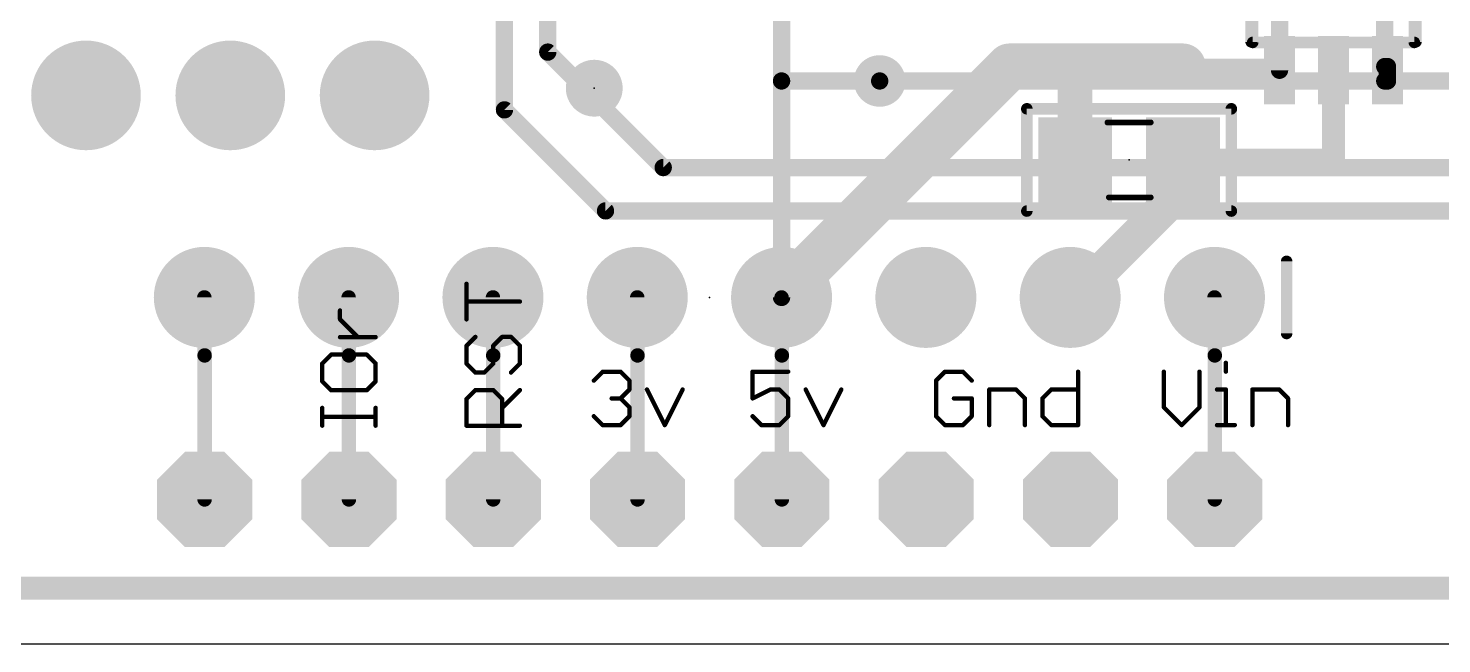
# Model space of a CAD drawing. Extents: x -16 to 117, y 0 to 53.
# Drawn here: x 8.64 to 33.51, y 0 to 10.83 of the extents above; entities that cross this region are included whole.
import ezdxf

# ---------------------------------------------------------------- set-up
doc = ezdxf.new("R2010")
doc.units = 0
for name, color, linetype in [('1', 12, 'CONTINUOUS'), ('16', 132, 'CONTINUOUS'), ('17', 110, 'CONTINUOUS'), ('18', 110, 'CONTINUOUS'), ('20', 53, 'CONTINUOUS'), ('21', 53, 'CONTINUOUS'), ('23', 53, 'CONTINUOUS'), ('51', 253, 'CONTINUOUS')]:
    doc.layers.add(name, color=color, linetype=linetype)

# ---------------------------------------------------------------- blocks, each defined once
blk = doc.blocks.new('RECT')
blk.add_solid([(-0.5, -0.5), (0.5, -0.5), (-0.5, 0.5), (0.5, 0.5)])
blk = doc.blocks.new('PIE')
at = {"const_width": 0.5}
blk.add_lwpolyline([(0, -0.25, 1), (0, 0.25, 1), (0, -0.25)], format="xyb", dxfattribs=at)
blk = doc.blocks.new('ROUNDP')
at = {"const_width": 0.5}
blk.add_lwpolyline([(0, -0.25, 1), (0, 0.25, 1), (0, -0.25)], format="xyb", dxfattribs=at)
blk = doc.blocks.new('OCTAGONP')
at = {"const_width": 0.5}
blk.add_lwpolyline([(-0.25, -0.1036), (-0.25, 0.1036), (-0.1036, 0.25), (0.1036, 0.25), (0.25, 0.1036), (0.25, -0.1036), (0.1036, -0.25), (-0.1036, -0.25), (-0.25, -0.1036), (-0.25, 0.1036)], dxfattribs=at)
blk = doc.blocks.new('ROUNDV')
at = {"const_width": 0.5}
blk.add_lwpolyline([(0, -0.25, 1), (0, 0.25, 1), (0, -0.25)], format="xyb", dxfattribs=at)

msp = doc.modelspace()

# ---------------------------------------------------------------- linework, layer by layer
at = {"layer": '1'}
for points, const_width in [([(21.8948, 9.906), (21.8948, 11.3792)], 0.3048), ([(30.66, 10.0949), (30.66, 11.176)], 0.3048), ([(32.512, 11.176), (32.512, 10.16)], 0.3048), ([(21.844, 6.096), (25.908, 10.16)], 0.8128), ([(25.908, 10.16), (26.924, 10.16)], 0.8128), ([(26.924, 10.16), (28.956, 10.16)], 0.8128), ([(26.924, 10.16), (27.062, 10.022)], 0.6096), ([(27.062, 10.022), (27.062, 8.516)], 0.6096), ([(28.956, 10.16), (29.0211, 10.0949)], 0.4064), ([(29.0211, 10.0949), (30.66, 10.0949)], 0.4064), ([(31.61, 8.509), (31.61, 10.0949)], 0.4064), ([(32.512, 10.16), (32.56, 10.16)], 0.3048), ([(32.56, 10.16), (32.56, 10.0949)], 0.3048), ([(32.56, 10.0949), (32.56, 9.954)], 0.3048), ([(32.56, 10.0949), (32.56, 9.906)], 0.3048), ([(21.8948, 6.096), (21.8948, 9.906)], 0.3048), ([(21.8948, 9.906), (23.622, 9.906)], 0.3048), ([(32.56, 9.954), (32.512, 9.906)], 0.3048), ([(28.962, 8.007), (28.962, 8.516)], 0.6096), ([(28.962, 8.516), (28.962, 8.509)], 0.4064), ([(28.962, 8.509), (31.61, 8.509)], 0.4064), ([(27.051, 6.096), (28.962, 8.007)], 0.6096), ([(26.9748, 6.2992), (26.924, 6.35)], 0.8128), ([(21.8948, 6.096), (21.844, 6.096)], 0.8128), ([(26.9748, 6.096), (26.9748, 6.2992)], 0.8128), ([(11.74, 5.0748), (11.7348, 6.096)], 0.254), ([(14.28, 5.0748), (14.2748, 6.096)], 0.254), ([(16.82, 5.0748), (16.8148, 6.096)], 0.254), ([(19.36, 5.0748), (19.3548, 6.096)], 0.254), ([(21.9, 5.0748), (21.8948, 6.096)], 0.254), ([(26.9748, 6.096), (27.051, 6.096)], 0.6096), ([(29.52, 5.0748), (29.5148, 6.096)], 0.254), ([(11.74, 2.54), (11.74, 5.0748)], 0.254), ([(14.28, 2.54), (14.28, 5.0748)], 0.254), ([(16.82, 2.54), (16.82, 5.0748)], 0.254), ([(19.36, 2.54), (19.36, 5.0748)], 0.254), ([(21.9, 2.54), (21.9, 5.0748)], 0.254), ([(29.52, 2.54), (29.52, 5.0748)], 0.254)]:
    msp.add_lwpolyline(points, dxfattribs=dict(at, const_width=const_width))
for points, const_width in [([(25.908, 10.3632, 1), (25.908, 9.9568)], 0.4064), ([(26.0517, 10.0163, 1), (25.7643, 10.3037)], 0.4064), ([(26.924, 10.3632, 1), (26.924, 9.9568)], 0.4064), ([(27.0318, 10.2678, 1), (26.8162, 10.0522)], 0.3048), ([(26.924, 9.9568, 1), (26.924, 10.3632)], 0.4064), ([(28.956, 9.9568, 1), (28.956, 10.3632)], 0.4064), ([(27.2144, 10.022, 1), (26.9096, 10.022)], 0.3048), ([(26.9542, 9.9142, 1), (27.1698, 10.1298)], 0.3048), ([(29.0278, 10.2318, 1), (28.8842, 10.0882)], 0.2032), ([(29.0211, 10.1965, 1), (29.0211, 9.9933)], 0.2032), ([(28.9493, 10.0231, 1), (29.0929, 10.1667)], 0.2032), ([(30.66, 9.9933, 1), (30.66, 10.1965)], 0.2032), ([(31.7116, 10.0949, 1), (31.5084, 10.0949)], 0.2032), ([(32.512, 10.2362, 1), (32.512, 10.0838)], 0.1524), ([(32.4358, 10.16, 1), (32.5882, 10.16)], 0.1524), ([(32.6362, 10.16, 1), (32.4838, 10.16)], 0.1524), ([(32.6362, 10.0949, 1), (32.4838, 10.0949)], 0.1524), ([(32.6362, 10.0949, 1), (32.4838, 10.0949)], 0.1524), ([(32.56, 10.0838, 1), (32.56, 10.2362)], 0.1524), ([(21.971, 9.906, 1), (21.8186, 9.906)], 0.1524), ([(21.8948, 9.9822, 1), (21.8948, 9.8298)], 0.1524), ([(21.8186, 9.906, 1), (21.971, 9.906)], 0.1524), ([(23.622, 9.8298, 1), (23.622, 9.9822)], 0.1524), ([(30.5838, 10.0949, 1), (30.7362, 10.0949)], 0.1524), ([(32.4581, 9.9599, 1), (32.5659, 9.8521)], 0.1524), ([(32.4838, 10.0949, 1), (32.6362, 10.0949)], 0.1524), ([(32.4838, 9.954, 1), (32.6362, 9.954)], 0.1524), ([(32.4838, 9.906, 1), (32.6362, 9.906)], 0.1524), ([(32.6139, 9.9001, 1), (32.5061, 10.0079)], 0.1524), ([(29.1144, 8.516, 1), (28.8096, 8.516)], 0.3048), ([(29.0636, 8.516, 1), (28.8604, 8.516)], 0.2032), ([(28.962, 8.6106, 1), (28.962, 8.4074)], 0.2032), ([(31.61, 8.4074, 1), (31.61, 8.6106)], 0.2032), ([(26.9096, 8.516, 1), (27.2144, 8.516)], 0.3048), ([(28.8604, 8.509, 1), (29.0636, 8.509)], 0.2032), ([(31.5084, 8.509, 1), (31.7116, 8.509)], 0.2032), ([(29.0698, 7.8992, 1), (28.8542, 8.1148)], 0.3048), ([(28.8096, 8.007, 1), (29.1144, 8.007)], 0.3048), ([(27.0677, 6.4937, 1), (26.7803, 6.2063)], 0.4064), ([(21.844, 6.2992, 1), (21.844, 5.8928)], 0.4064), ([(21.8948, 5.8928, 1), (21.8948, 6.2992)], 0.4064), ([(27.178, 6.2992, 1), (26.7716, 6.2992)], 0.4064), ([(26.8311, 6.1555, 1), (27.1185, 6.4429)], 0.4064), ([(11.7983, 6.0963, 1), (11.6713, 6.0957)], 0.127), ([(14.3383, 6.0963, 1), (14.2113, 6.0957)], 0.127), ([(16.8783, 6.0963, 1), (16.7513, 6.0957)], 0.127), ([(19.4183, 6.0963, 1), (19.2913, 6.0957)], 0.127), ([(21.7003, 6.2397, 1), (21.9877, 5.9523)], 0.4064), ([(21.9583, 6.0963, 1), (21.8313, 6.0957)], 0.127), ([(26.7716, 6.096, 1), (27.178, 6.096)], 0.4064), ([(26.9748, 6.2484, 1), (26.9748, 5.9436)], 0.3048), ([(26.9432, 6.2038, 1), (27.1588, 5.9882)], 0.3048), ([(27.051, 5.9436, 1), (27.051, 6.2484)], 0.3048), ([(29.5783, 6.0963, 1), (29.4513, 6.0957)], 0.127), ([(21.8186, 6.096, 1), (21.971, 6.096)], 0.1524), ([(11.8035, 5.0748, 1), (11.6765, 5.0748)], 0.127), ([(11.6765, 5.0745, 1), (11.8035, 5.0751)], 0.127), ([(14.3435, 5.0748, 1), (14.2165, 5.0748)], 0.127), ([(14.2165, 5.0745, 1), (14.3435, 5.0751)], 0.127), ([(16.8835, 5.0748, 1), (16.7565, 5.0748)], 0.127), ([(16.7565, 5.0745, 1), (16.8835, 5.0751)], 0.127), ([(19.4235, 5.0748, 1), (19.2965, 5.0748)], 0.127), ([(19.2965, 5.0745, 1), (19.4235, 5.0751)], 0.127), ([(21.9635, 5.0748, 1), (21.8365, 5.0748)], 0.127), ([(21.8365, 5.0745, 1), (21.9635, 5.0751)], 0.127), ([(29.5835, 5.0748, 1), (29.4565, 5.0748)], 0.127), ([(29.4565, 5.0745, 1), (29.5835, 5.0751)], 0.127), ([(11.6765, 2.54, 1), (11.8035, 2.54)], 0.127), ([(14.2165, 2.54, 1), (14.3435, 2.54)], 0.127), ([(16.7565, 2.54, 1), (16.8835, 2.54)], 0.127), ([(19.2965, 2.54, 1), (19.4235, 2.54)], 0.127), ([(21.8365, 2.54, 1), (21.9635, 2.54)], 0.127), ([(29.4565, 2.54, 1), (29.5835, 2.54)], 0.127)]:
    msp.add_lwpolyline(points, format="xyb", dxfattribs=dict(at, const_width=const_width))
at = {"layer": '16'}
for points, const_width in [([(17.018, 9.398), (17.018, 42.418)], 0.3048), ([(17.78, 10.414), (17.78, 41.91)], 0.3048), ([(19.812, 8.382), (17.78, 10.414)], 0.3048), ([(23.622, 9.906), (35.052, 9.906)], 0.3048), ([(17.018, 9.398), (18.796, 7.62)], 0.3048), ([(19.812, 8.382), (34.544, 8.382)], 0.3048), ([(18.796, 7.62), (38.4302, 7.62)], 0.3048), ([(0.366, 0.978), (52.436, 0.978)], 0.4064)]:
    msp.add_lwpolyline(points, dxfattribs=dict(at, const_width=const_width))
at = {"layer": '16', "const_width": 0.1524}
for points in [[(17.8339, 10.4679, 1), (17.7261, 10.3601)], [(17.7038, 10.414, 1), (17.8562, 10.414)], [(23.622, 9.9822, 1), (23.622, 9.8298)], [(17.0719, 9.4519, 1), (16.9641, 9.3441)], [(16.9418, 9.398, 1), (17.0942, 9.398)], [(19.812, 8.4582, 1), (19.812, 8.3058)], [(19.7581, 8.3281, 1), (19.8659, 8.4359)], [(18.796, 7.6962, 1), (18.796, 7.5438)], [(18.7421, 7.5661, 1), (18.8499, 7.6739)]]:
    msp.add_lwpolyline(points, format="xyb", dxfattribs=at)
at = {"layer": '20'}
msp.add_line((3, 0), (114.46, 0), dxfattribs=at)
at = {"layer": '21'}
for points, const_width in [([(30.16, 12.195), (30.16, 10.595)], 0.2032), ([(33.06, 12.195), (33.06, 10.595)], 0.2032), ([(26.212, 7.616), (26.212, 9.416)], 0.2032), ([(26.212, 9.416), (29.812, 9.416)], 0.2032), ([(29.812, 9.416), (29.812, 7.616)], 0.2032), ([(29.812, 7.616), (26.212, 7.616)], 0.2032), ([(16.3493, 5.709), (16.3493, 6.3361)], 0.0762), ([(17.2899, 6.0226), (16.3493, 6.0226)], 0.0762), ([(14.1228, 5.7107), (14.1228, 5.8675)], 0.0762), ([(14.4364, 5.3972), (14.1228, 5.7107)], 0.0762), ([(14.7499, 5.3972), (14.1228, 5.3972)], 0.0762), ([(16.5061, 5.4006), (16.3493, 5.2438)], 0.0762), ([(16.3493, 5.2438), (16.3493, 4.9303)], 0.0762), ([(16.8196, 5.2438), (16.9764, 5.4006)], 0.0762), ([(16.8196, 4.9303), (16.8196, 5.2438)], 0.0762), ([(16.9764, 5.4006), (17.1331, 5.4006)], 0.0762), ([(17.1331, 5.4006), (17.2899, 5.2438)], 0.0762), ([(17.2899, 5.2438), (17.2899, 4.9303)], 0.0762), ([(13.9661, 5.0887), (13.8093, 4.932)], 0.0762), ([(14.5931, 5.0887), (13.9661, 5.0887)], 0.0762), ([(14.7499, 4.932), (14.5931, 5.0887)], 0.0762), ([(29.7157, 4.9455), (29.7157, 4.7887)], 0.0762), ([(13.8093, 4.932), (13.8093, 4.6184)], 0.0762), ([(14.7499, 4.6184), (14.7499, 4.932)], 0.0762), ([(16.3493, 4.9303), (16.5061, 4.7735)], 0.0762), ([(16.5061, 4.7735), (16.6628, 4.7735)], 0.0762), ([(16.6628, 4.7735), (16.8196, 4.9303)], 0.0762), ([(17.2899, 4.9303), (17.1331, 4.7735)], 0.0762), ([(18.5904, 4.6319), (18.7472, 4.7887)], 0.0762), ([(18.7472, 4.7887), (19.0607, 4.7887)], 0.0762), ([(19.0607, 4.7887), (19.2175, 4.6319)], 0.0762), ([(22.0115, 4.7887), (21.3844, 4.7887)], 0.0762), ([(21.3844, 4.7887), (21.3844, 4.3184)], 0.0762), ([(24.772, 4.7887), (24.6152, 4.6319)], 0.0762), ([(25.0855, 4.7887), (24.772, 4.7887)], 0.0762), ([(25.2423, 4.6319), (25.0855, 4.7887)], 0.0762), ([(27.1133, 4.7887), (27.1133, 3.8481)], 0.0762), ([(28.6234, 4.7887), (28.6234, 4.1616)], 0.0762), ([(29.2505, 4.1616), (29.2505, 4.7887)], 0.0762), ([(13.8093, 4.6184), (13.9661, 4.4617)], 0.0762), ([(13.9661, 4.4617), (14.5931, 4.4617)], 0.0762), ([(14.5931, 4.4617), (14.7499, 4.6184)], 0.0762), ([(16.3493, 4.3083), (16.5061, 4.4651)], 0.0762), ([(16.5061, 4.4651), (16.8196, 4.4651)], 0.0762), ([(16.8196, 4.4651), (16.9764, 4.3083)], 0.0762), ([(16.9764, 4.1515), (17.2899, 4.4651)], 0.0762), ([(19.2175, 4.4752), (19.0607, 4.3184)], 0.0762), ([(19.2175, 4.6319), (19.2175, 4.4752)], 0.0762), ([(19.5259, 4.4752), (19.8395, 3.8481)], 0.0762), ([(19.8395, 3.8481), (20.153, 4.4752)], 0.0762), ([(21.3844, 4.3184), (21.6979, 4.4752)], 0.0762), ([(21.6979, 4.4752), (21.8547, 4.4752)], 0.0762), ([(21.8547, 4.4752), (22.0115, 4.3184)], 0.0762), ([(22.3199, 4.4752), (22.6335, 3.8481)], 0.0762), ([(22.6335, 3.8481), (22.947, 4.4752)], 0.0762), ([(24.6152, 4.6319), (24.6152, 4.0049)], 0.0762), ([(25.5507, 3.8481), (25.5507, 4.4752)], 0.0762), ([(25.5507, 4.4752), (26.021, 4.4752)], 0.0762), ([(26.021, 4.4752), (26.1778, 4.3184)], 0.0762), ([(26.4862, 4.3184), (26.643, 4.4752)], 0.0762), ([(26.643, 4.4752), (27.1133, 4.4752)], 0.0762), ([(29.5589, 4.4752), (29.7157, 4.4752)], 0.0762), ([(29.7157, 4.4752), (29.7157, 3.8481)], 0.0762), ([(30.1826, 3.8481), (30.1826, 4.4752)], 0.0762), ([(30.1826, 4.4752), (30.6529, 4.4752)], 0.0762), ([(30.6529, 4.4752), (30.8097, 4.3184)], 0.0762), ([(16.3493, 3.838), (16.3493, 4.3083)], 0.0762), ([(16.9764, 4.3083), (16.9764, 3.838)], 0.0762), ([(19.0607, 4.3184), (18.9039, 4.3184)], 0.0762), ([(19.0607, 4.3184), (19.2175, 4.1616)], 0.0762), ([(22.0115, 4.3184), (22.0115, 4.0049)], 0.0762), ([(25.2423, 4.3184), (24.9287, 4.3184)], 0.0762), ([(25.2423, 4.0049), (25.2423, 4.3184)], 0.0762), ([(26.1778, 4.3184), (26.1778, 3.8481)], 0.0762), ([(26.4862, 4.0049), (26.4862, 4.3184)], 0.0762), ([(30.8097, 4.3184), (30.8097, 3.8481)], 0.0762), ([(13.8093, 3.838), (13.8093, 4.1515)], 0.0762), ([(14.7499, 3.9948), (13.8093, 3.9948)], 0.0762), ([(14.7499, 3.838), (14.7499, 4.1515)], 0.0762), ([(18.7472, 3.8481), (18.5904, 4.0049)], 0.0762), ([(19.2175, 4.0049), (19.0607, 3.8481)], 0.0762), ([(19.2175, 4.1616), (19.2175, 4.0049)], 0.0762), ([(21.5412, 3.8481), (21.3844, 4.0049)], 0.0762), ([(22.0115, 4.0049), (21.8547, 3.8481)], 0.0762), ([(24.6152, 4.0049), (24.772, 3.8481)], 0.0762), ([(25.0855, 3.8481), (25.2423, 4.0049)], 0.0762), ([(26.643, 3.8481), (26.4862, 4.0049)], 0.0762), ([(28.6234, 4.1616), (28.9369, 3.8481)], 0.0762), ([(28.9369, 3.8481), (29.2505, 4.1616)], 0.0762), ([(17.2899, 3.838), (16.3493, 3.838)], 0.0762), ([(19.0607, 3.8481), (18.7472, 3.8481)], 0.0762), ([(21.8547, 3.8481), (21.5412, 3.8481)], 0.0762), ([(24.772, 3.8481), (25.0855, 3.8481)], 0.0762), ([(27.1133, 3.8481), (26.643, 3.8481)], 0.0762), ([(29.5589, 3.8481), (29.8725, 3.8481)], 0.0762)]:
    msp.add_lwpolyline(points, dxfattribs=dict(at, const_width=const_width))
for points, const_width in [([(30.1092, 10.595, 1), (30.2108, 10.595)], 0.1016), ([(33.0092, 10.595, 1), (33.1108, 10.595)], 0.1016), ([(26.2628, 9.416, 1), (26.1612, 9.416)], 0.1016), ([(26.212, 9.4668, 1), (26.212, 9.3652)], 0.1016), ([(29.8628, 9.416, 1), (29.7612, 9.416)], 0.1016), ([(29.812, 9.3652, 1), (29.812, 9.4668)], 0.1016), ([(26.212, 7.6668, 1), (26.212, 7.5652)], 0.1016), ([(29.812, 7.5652, 1), (29.812, 7.6668)], 0.1016), ([(26.1612, 7.616, 1), (26.2628, 7.616)], 0.1016), ([(29.7612, 7.616, 1), (29.8628, 7.616)], 0.1016), ([(16.3683, 6.3361, 1), (16.3302, 6.3361)], 0.0381), ([(16.3493, 6.0416, 1), (16.3493, 6.0035)], 0.0381), ([(17.2899, 6.0035, 1), (17.2899, 6.0416)], 0.0381), ([(14.1419, 5.8675, 1), (14.1038, 5.8675)], 0.0381), ([(14.1038, 5.7107, 1), (14.1419, 5.7107)], 0.0381), ([(14.1363, 5.7242, 1), (14.1094, 5.6973)], 0.0381), ([(16.3302, 5.709, 1), (16.3683, 5.709)], 0.0381), ([(14.1228, 5.4162, 1), (14.1228, 5.3781)], 0.0381), ([(14.4229, 5.3837, 1), (14.4498, 5.4107)], 0.0381), ([(14.7499, 5.3781, 1), (14.7499, 5.4162)], 0.0381), ([(16.3683, 5.2438, 1), (16.3302, 5.2438)], 0.0381), ([(16.3358, 5.2573, 1), (16.3628, 5.2303)], 0.0381), ([(16.5195, 5.3871, 1), (16.4926, 5.4141)], 0.0381), ([(16.8387, 5.2438, 1), (16.8006, 5.2438)], 0.0381), ([(16.8061, 5.2573, 1), (16.8331, 5.2303)], 0.0381), ([(16.9764, 5.4196, 1), (16.9764, 5.3815)], 0.0381), ([(16.9898, 5.3871, 1), (16.9629, 5.4141)], 0.0381), ([(17.1466, 5.4141, 1), (17.1197, 5.3871)], 0.0381), ([(17.1331, 5.3815, 1), (17.1331, 5.4196)], 0.0381), ([(17.3089, 5.2438, 1), (17.2708, 5.2438)], 0.0381), ([(17.2764, 5.2303, 1), (17.3034, 5.2573)], 0.0381), ([(13.9661, 5.1078, 1), (13.9661, 5.0697)], 0.0381), ([(13.9795, 5.0753, 1), (13.9526, 5.1022)], 0.0381), ([(14.6066, 5.1022, 1), (14.5797, 5.0753)], 0.0381), ([(14.5931, 5.0697, 1), (14.5931, 5.1078)], 0.0381), ([(29.7347, 4.9455, 1), (29.6966, 4.9455)], 0.0381), ([(13.8283, 4.932, 1), (13.7902, 4.932)], 0.0381), ([(13.7958, 4.9454, 1), (13.8228, 4.9185)], 0.0381), ([(14.769, 4.932, 1), (14.7309, 4.932)], 0.0381), ([(14.7364, 4.9185, 1), (14.7634, 4.9454)], 0.0381), ([(16.3628, 4.9438, 1), (16.3358, 4.9168)], 0.0381), ([(16.3302, 4.9303, 1), (16.3683, 4.9303)], 0.0381), ([(16.5061, 4.7926, 1), (16.5061, 4.7545)], 0.0381), ([(16.4926, 4.76, 1), (16.5195, 4.787)], 0.0381), ([(16.6494, 4.787, 1), (16.6763, 4.76)], 0.0381), ([(16.6628, 4.7545, 1), (16.6628, 4.7926)], 0.0381), ([(16.8006, 4.9303, 1), (16.8387, 4.9303)], 0.0381), ([(16.8331, 4.9168, 1), (16.8061, 4.9438)], 0.0381), ([(17.1197, 4.787, 1), (17.1466, 4.76)], 0.0381), ([(17.2708, 4.9303, 1), (17.3089, 4.9303)], 0.0381), ([(17.3034, 4.9168, 1), (17.2764, 4.9438)], 0.0381), ([(18.7472, 4.8078, 1), (18.7472, 4.7697)], 0.0381), ([(18.7606, 4.7752, 1), (18.7337, 4.8022)], 0.0381), ([(19.0742, 4.8022, 1), (19.0472, 4.7752)], 0.0381), ([(19.0607, 4.7697, 1), (19.0607, 4.8078)], 0.0381), ([(21.3844, 4.8078, 1), (21.3844, 4.7697)], 0.0381), ([(21.4034, 4.7887, 1), (21.3653, 4.7887)], 0.0381), ([(22.0115, 4.7697, 1), (22.0115, 4.8078)], 0.0381), ([(24.772, 4.8078, 1), (24.772, 4.7697)], 0.0381), ([(24.7854, 4.7752, 1), (24.7585, 4.8022)], 0.0381), ([(25.099, 4.8022, 1), (25.072, 4.7752)], 0.0381), ([(25.0855, 4.7697, 1), (25.0855, 4.8078)], 0.0381), ([(27.1324, 4.7887, 1), (27.0943, 4.7887)], 0.0381), ([(28.6425, 4.7887, 1), (28.6044, 4.7887)], 0.0381), ([(29.2695, 4.7887, 1), (29.2314, 4.7887)], 0.0381), ([(29.6966, 4.7887, 1), (29.7347, 4.7887)], 0.0381), ([(13.8228, 4.6319, 1), (13.7958, 4.605)], 0.0381), ([(13.7902, 4.6184, 1), (13.8283, 4.6184)], 0.0381), ([(13.9661, 4.4807, 1), (13.9661, 4.4426)], 0.0381), ([(13.9526, 4.4482, 1), (13.9795, 4.4751)], 0.0381), ([(14.5797, 4.4751, 1), (14.6066, 4.4482)], 0.0381), ([(14.5931, 4.4426, 1), (14.5931, 4.4807)], 0.0381), ([(14.7309, 4.6184, 1), (14.769, 4.6184)], 0.0381), ([(14.7634, 4.605, 1), (14.7364, 4.6319)], 0.0381), ([(16.5061, 4.4841, 1), (16.5061, 4.446)], 0.0381), ([(16.5195, 4.4516, 1), (16.4926, 4.4785)], 0.0381), ([(16.8331, 4.4785, 1), (16.8061, 4.4516)], 0.0381), ([(16.8196, 4.446, 1), (16.8196, 4.4841)], 0.0381), ([(17.3034, 4.4516, 1), (17.2764, 4.4785)], 0.0381), ([(18.5769, 4.6454, 1), (18.6039, 4.6185)], 0.0381), ([(19.2365, 4.6319, 1), (19.1984, 4.6319)], 0.0381), ([(19.1984, 4.4752, 1), (19.2365, 4.4752)], 0.0381), ([(19.204, 4.6185, 1), (19.2309, 4.6454)], 0.0381), ([(19.2309, 4.4617, 1), (19.204, 4.4886)], 0.0381), ([(19.543, 4.4837, 1), (19.5089, 4.4666)], 0.0381), ([(20.17, 4.4666, 1), (20.1359, 4.4837)], 0.0381), ([(21.6979, 4.4942, 1), (21.6979, 4.4561)], 0.0381), ([(21.7065, 4.4581, 1), (21.6894, 4.4922)], 0.0381), ([(21.8682, 4.4886, 1), (21.8412, 4.4617)], 0.0381), ([(21.8547, 4.4561, 1), (21.8547, 4.4942)], 0.0381), ([(22.337, 4.4837, 1), (22.3029, 4.4666)], 0.0381), ([(22.964, 4.4666, 1), (22.9299, 4.4837)], 0.0381), ([(24.6343, 4.6319, 1), (24.5962, 4.6319)], 0.0381), ([(24.6017, 4.6454, 1), (24.6287, 4.6185)], 0.0381), ([(25.2288, 4.6185, 1), (25.2557, 4.6454)], 0.0381), ([(25.5507, 4.4942, 1), (25.5507, 4.4561)], 0.0381), ([(25.5698, 4.4752, 1), (25.5317, 4.4752)], 0.0381), ([(26.0345, 4.4886, 1), (26.0075, 4.4617)], 0.0381), ([(26.021, 4.4561, 1), (26.021, 4.4942)], 0.0381), ([(26.643, 4.4942, 1), (26.643, 4.4561)], 0.0381), ([(26.6565, 4.4617, 1), (26.6295, 4.4886)], 0.0381), ([(27.1133, 4.4561, 1), (27.1133, 4.4942)], 0.0381), ([(29.5589, 4.4942, 1), (29.5589, 4.4561)], 0.0381), ([(29.7347, 4.4752, 1), (29.6966, 4.4752)], 0.0381), ([(29.7157, 4.4561, 1), (29.7157, 4.4942)], 0.0381), ([(30.2016, 4.4752, 1), (30.1635, 4.4752)], 0.0381), ([(30.1826, 4.4942, 1), (30.1826, 4.4561)], 0.0381), ([(30.6664, 4.4886, 1), (30.6394, 4.4617)], 0.0381), ([(30.6529, 4.4561, 1), (30.6529, 4.4942)], 0.0381), ([(16.3683, 4.3083, 1), (16.3302, 4.3083)], 0.0381), ([(16.3358, 4.3218, 1), (16.3628, 4.2948)], 0.0381), ([(16.9954, 4.3083, 1), (16.9573, 4.3083)], 0.0381), ([(16.9629, 4.2948, 1), (16.9898, 4.3218)], 0.0381), ([(18.9039, 4.3375, 1), (18.9039, 4.2994)], 0.0381), ([(19.0742, 4.3319, 1), (19.0472, 4.3049)], 0.0381), ([(19.0472, 4.3319, 1), (19.0742, 4.3049)], 0.0381), ([(19.0607, 4.2994, 1), (19.0607, 4.3375)], 0.0381), ([(21.3759, 4.3354, 1), (21.3929, 4.3014)], 0.0381), ([(21.3653, 4.3184, 1), (21.4034, 4.3184)], 0.0381), ([(22.0305, 4.3184, 1), (21.9924, 4.3184)], 0.0381), ([(21.998, 4.3049, 1), (22.0249, 4.3319)], 0.0381), ([(24.9287, 4.3375, 1), (24.9287, 4.2994)], 0.0381), ([(25.2613, 4.3184, 1), (25.2232, 4.3184)], 0.0381), ([(25.2423, 4.2994, 1), (25.2423, 4.3375)], 0.0381), ([(26.1968, 4.3184, 1), (26.1587, 4.3184)], 0.0381), ([(26.1643, 4.3049, 1), (26.1913, 4.3319)], 0.0381), ([(26.5053, 4.3184, 1), (26.4672, 4.3184)], 0.0381), ([(26.4728, 4.3319, 1), (26.4997, 4.3049)], 0.0381), ([(30.8287, 4.3184, 1), (30.7906, 4.3184)], 0.0381), ([(30.7962, 4.3049, 1), (30.8231, 4.3319)], 0.0381), ([(13.8283, 4.1515, 1), (13.7902, 4.1515)], 0.0381), ([(13.8093, 4.0138, 1), (13.8093, 3.9757)], 0.0381), ([(14.769, 4.1515, 1), (14.7309, 4.1515)], 0.0381), ([(14.7499, 3.9757, 1), (14.7499, 4.0138)], 0.0381), ([(16.9629, 4.165, 1), (16.9898, 4.1381)], 0.0381), ([(18.6039, 4.0183, 1), (18.5769, 3.9914)], 0.0381), ([(19.2365, 4.1616, 1), (19.1984, 4.1616)], 0.0381), ([(19.1984, 4.0049, 1), (19.2365, 4.0049)], 0.0381), ([(19.204, 4.1482, 1), (19.2309, 4.1751)], 0.0381), ([(19.2309, 3.9914, 1), (19.204, 4.0183)], 0.0381), ([(21.3979, 4.0183, 1), (21.3709, 3.9914)], 0.0381), ([(21.9924, 4.0049, 1), (22.0305, 4.0049)], 0.0381), ([(22.0249, 3.9914, 1), (21.998, 4.0183)], 0.0381), ([(24.6287, 4.0183, 1), (24.6017, 3.9914)], 0.0381), ([(24.5962, 4.0049, 1), (24.6343, 4.0049)], 0.0381), ([(25.2232, 4.0049, 1), (25.2613, 4.0049)], 0.0381), ([(25.2557, 3.9914, 1), (25.2288, 4.0183)], 0.0381), ([(26.4672, 4.0049, 1), (26.5053, 4.0049)], 0.0381), ([(26.4997, 4.0183, 1), (26.4728, 3.9914)], 0.0381), ([(28.6369, 4.1751, 1), (28.6099, 4.1482)], 0.0381), ([(28.6044, 4.1616, 1), (28.6425, 4.1616)], 0.0381), ([(29.2314, 4.1616, 1), (29.2695, 4.1616)], 0.0381), ([(29.2639, 4.1482, 1), (29.237, 4.1751)], 0.0381), ([(13.7902, 3.838, 1), (13.8283, 3.838)], 0.0381), ([(14.7309, 3.838, 1), (14.769, 3.838)], 0.0381), ([(16.3493, 3.8571, 1), (16.3493, 3.819)], 0.0381), ([(16.3302, 3.838, 1), (16.3683, 3.838)], 0.0381), ([(16.9573, 3.838, 1), (16.9954, 3.838)], 0.0381), ([(17.2899, 3.819, 1), (17.2899, 3.8571)], 0.0381), ([(18.7472, 3.8672, 1), (18.7472, 3.8291)], 0.0381), ([(18.7337, 3.8346, 1), (18.7606, 3.8616)], 0.0381), ([(19.0472, 3.8616, 1), (19.0742, 3.8346)], 0.0381), ([(19.0607, 3.8291, 1), (19.0607, 3.8672)], 0.0381), ([(19.8224, 3.8566, 1), (19.8565, 3.8396)], 0.0381), ([(19.8224, 3.8396, 1), (19.8565, 3.8566)], 0.0381), ([(21.5412, 3.8672, 1), (21.5412, 3.8291)], 0.0381), ([(21.5277, 3.8346, 1), (21.5546, 3.8616)], 0.0381), ([(21.8412, 3.8616, 1), (21.8682, 3.8346)], 0.0381), ([(21.8547, 3.8291, 1), (21.8547, 3.8672)], 0.0381), ([(22.6164, 3.8566, 1), (22.6505, 3.8396)], 0.0381), ([(22.6164, 3.8396, 1), (22.6505, 3.8566)], 0.0381), ([(24.772, 3.8672, 1), (24.772, 3.8291)], 0.0381), ([(24.7585, 3.8346, 1), (24.7854, 3.8616)], 0.0381), ([(25.072, 3.8616, 1), (25.099, 3.8346)], 0.0381), ([(25.0855, 3.8291, 1), (25.0855, 3.8672)], 0.0381), ([(25.5317, 3.8481, 1), (25.5698, 3.8481)], 0.0381), ([(26.1587, 3.8481, 1), (26.1968, 3.8481)], 0.0381), ([(26.643, 3.8672, 1), (26.643, 3.8291)], 0.0381), ([(26.6295, 3.8346, 1), (26.6565, 3.8616)], 0.0381), ([(27.0943, 3.8481, 1), (27.1324, 3.8481)], 0.0381), ([(27.1133, 3.8291, 1), (27.1133, 3.8672)], 0.0381), ([(28.9235, 3.8616, 1), (28.9504, 3.8346)], 0.0381), ([(28.9235, 3.8346, 1), (28.9504, 3.8616)], 0.0381), ([(29.5589, 3.8672, 1), (29.5589, 3.8291)], 0.0381), ([(29.6966, 3.8481, 1), (29.7347, 3.8481)], 0.0381), ([(29.8725, 3.8291, 1), (29.8725, 3.8672)], 0.0381), ([(30.1635, 3.8481, 1), (30.2016, 3.8481)], 0.0381), ([(30.7906, 3.8481, 1), (30.8287, 3.8481)], 0.0381)]:
    msp.add_lwpolyline(points, format="xyb", dxfattribs=dict(at, const_width=const_width))
at = {"layer": '23'}
for p in [(18.598, 9.779), (28.012, 8.516), (20.6248, 6.096)]:
    msp.add_point(p, dxfattribs=at)
at = {"layer": '51'}
msp.add_line((-16.2, 0), (49.84, 0), dxfattribs=at)
for points, const_width in [([(30.1876, 10.5846), (30.1876, 12.2054)], 0.2032), ([(33.0324, 12.2054), (33.0324, 10.5846)], 0.2032), ([(33.0324, 10.5846), (30.1876, 10.5846)], 0.2032), ([(27.631, 9.176), (28.393, 9.176)], 0.1016), ([(27.656, 7.856), (28.393, 7.856)], 0.1016), ([(30.7848, 5.461), (30.7848, 6.731)], 0.2032)]:
    msp.add_lwpolyline(points, dxfattribs=dict(at, const_width=const_width))
for points, const_width in [([(30.1876, 10.6354, 1), (30.1876, 10.5338)], 0.1016), ([(30.1368, 10.5846, 1), (30.2384, 10.5846)], 0.1016), ([(32.9816, 10.5846, 1), (33.0832, 10.5846)], 0.1016), ([(33.0324, 10.5338, 1), (33.0324, 10.6354)], 0.1016), ([(27.631, 9.2014, 1), (27.631, 9.1506)], 0.0508), ([(28.393, 9.1506, 1), (28.393, 9.2014)], 0.0508), ([(27.656, 7.8814, 1), (27.656, 7.8306)], 0.0508), ([(28.393, 7.8306, 1), (28.393, 7.8814)], 0.0508), ([(30.8356, 6.731, 1), (30.734, 6.731)], 0.1016), ([(30.734, 5.461, 1), (30.8356, 5.461)], 0.1016)]:
    msp.add_lwpolyline(points, format="xyb", dxfattribs=dict(at, const_width=const_width))

# ---------------------------------------------------------------- block references
at = {"layer": '1'}
for p, xscale, yscale in [((30.66, 10.0949), 0.55, 1.2), ((31.61, 10.0949), 0.55, 1.2), ((32.56, 10.0949), 0.55, 1.2), ((27.062, 8.516), 1.3, 1.5), ((28.962, 8.516), 1.3, 1.5)]:
    msp.add_blockref('RECT', p, dxfattribs=dict(at, xscale=xscale, yscale=yscale))
msp.add_blockref('PIE', (18.598, 9.779), dxfattribs=at)
at = {"layer": '17', "xscale": 1.778, "yscale": 1.778, "rotation": 270}
for p in [(11.7348, 6.096), (11.7348, 6.096), (14.2748, 6.096), (14.2748, 6.096), (16.8148, 6.096), (16.8148, 6.096), (19.3548, 6.096), (19.3548, 6.096), (21.8948, 6.096), (21.8948, 6.096), (24.4348, 6.096), (24.4348, 6.096), (26.9748, 6.096), (26.9748, 6.096), (29.5148, 6.096), (29.5148, 6.096)]:
    msp.add_blockref('ROUNDP', p, dxfattribs=at)
at = {"layer": '17', "xscale": 1.6764, "yscale": 1.6764}
for p in [(11.74, 2.54), (11.74, 2.54), (14.28, 2.54), (14.28, 2.54), (16.82, 2.54), (16.82, 2.54), (19.36, 2.54), (19.36, 2.54), (21.9, 2.54), (21.9, 2.54), (24.44, 2.54), (24.44, 2.54), (26.98, 2.54), (26.98, 2.54), (29.52, 2.54), (29.52, 2.54)]:
    msp.add_blockref('OCTAGONP', p, dxfattribs=at)
at = {"layer": '18'}
for p, xscale, yscale in [((9.652, 9.652), 1.9304, 1.9304), ((9.652, 9.652), 1.9304, 1.9304), ((12.192, 9.652), 1.9304, 1.9304), ((12.192, 9.652), 1.9304, 1.9304), ((14.732, 9.652), 1.9304, 1.9304), ((14.732, 9.652), 1.9304, 1.9304), ((23.622, 9.906), 0.908, 0.908), ((23.622, 9.906), 0.908, 0.908)]:
    msp.add_blockref('ROUNDV', p, dxfattribs=dict(at, xscale=xscale, yscale=yscale))
at = {"layer": '51'}
for p, xscale, yscale in [((30.66, 10.22), 0.5, 0.65), ((31.61, 10.22), 0.5, 0.65), ((32.56, 10.22), 0.5, 0.65), ((27.2949, 8.5172), 0.7501, 1.4501), ((28.7427, 8.5172), 0.7501, 1.4501)]:
    msp.add_blockref('RECT', p, dxfattribs=dict(at, xscale=xscale, yscale=yscale))
at = {"layer": '51', "xscale": 0.508, "yscale": 0.508, "rotation": 180}
for p in [(11.7348, 6.096), (14.2748, 6.096), (16.8148, 6.096), (19.3548, 6.096), (21.8948, 6.096), (24.4348, 6.096), (26.9748, 6.096), (29.5148, 6.096)]:
    msp.add_blockref('RECT', p, dxfattribs=at)

doc.saveas('drawing.dxf')
